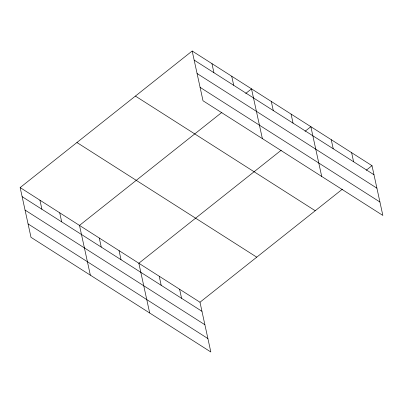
<?xml version="1.0" encoding="UTF-8"?>
<svg xmlns="http://www.w3.org/2000/svg" width="403" height="403" viewBox="0 0 403 403"><rect width="100%" height="100%" fill="white"/><g stroke="black" fill="none" stroke-linecap="round" stroke-linejoin="round"><path stroke-width="0.6" d="M20.15 187.576L199.984 302.23L210.829 351.985L30.996 237.327L20.15 187.576L192.171 51.015L372.004 165.673L382.85 215.424L203.016 100.77L192.171 51.015M221.917 112.346L79.497 225.408L90.343 275.163M245.694 93.476L251.512 88.851L262.363 138.607M281.264 150.183L138.839 263.245L149.689 313M305.036 131.313L310.859 126.688L321.705 176.443M199.984 302.23L342.404 189.168M366.181 170.293L372.004 165.673M194.15 60.097L373.984 174.751M197.077 73.517L376.906 188.176M200.09 87.35L379.923 202.004M135.403 96.08L315.237 210.734M76.918 142.511L256.746 257.164M22.13 196.654L201.963 311.307M25.057 210.079L204.89 324.732M28.074 223.907L207.903 338.56M351.623 152.677L353.602 161.759M331.241 139.685L333.221 148.762M291.077 114.074L293.057 123.157M271.295 101.465L273.274 110.543M231.735 76.243L233.715 85.32M211.953 63.629L213.933 72.706M179.602 289.233L181.582 298.316M159.22 276.241L161.2 285.319M119.056 250.636L121.036 259.713M99.274 238.022L101.254 247.104M59.715 212.799L61.694 221.877M39.932 200.185L41.912 209.268"/></g></svg>
